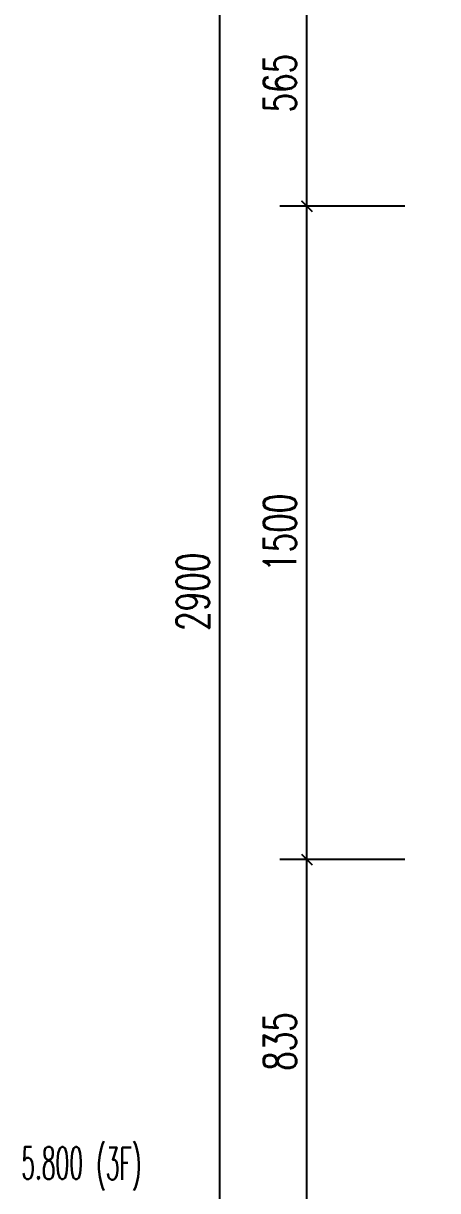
# Model space of a CAD drawing. Extents: x -655480 to 203344, y -294099 to 287156.
# Drawn here: x 148040 to 148991, y 129160 to 131839 of the extents above; entities that cross this region are included whole.
import ezdxf

# ---------------------------------------------------------------- set-up
doc = ezdxf.new("R2010")
doc.units = 0
doc.header["$LTSCALE"] = 1000
doc.layers.get('0').update_dxf_attribs({"linetype": 'CONTINUOUS'})
doc.layers.get('DEFPOINTS').update_dxf_attribs({"linetype": 'CONTINUOUS'})
doc.layers.add('PUB_DIM', color=3, linetype='CONTINUOUS')
doc.layers.add('PUB_TEXT', color=2, linetype='CONTINUOUS')
doc.styles.add('_TCH_DIM', font='SIMPLEX.shx', dxfattribs={"width": 0.7, "bigfont": 'GBCBIG.shx'})
doc.styles.add('_TCH_DIM_T3', font='SIMPLEX', dxfattribs={"width": 0.705882, "bigfont": 'GBCBIG'})
doc.dimstyles.new('_TCH_ARCH&&25', dxfattribs={"dimtxt": 74.375, "dimasz": 25, "dimexe": 62.5, "dimexo": 75, "dimgap": 25, "dimtad": 1, "dimdec": 0, "dimzin": 0, "dimdsep": 46, "dimtxsty": '_TCH_DIM_T3', "dimblk": 'ARCHTICK', "dimcen": 0.09, "dimclrt": 7, "dimazin": 0, "dimtfac": 1, "dimtdec": 0, "dimtix": 1, "dimtmove": 2, "dimatfit": 3, "dimldrblk": 'ARCHTICK', "dimfxl": 1, "dimtolj": 1, "dimtzin": 0, "dimarcsym": 0})

# ---------------------------------------------------------------- blocks, each defined once
blk = doc.blocks.new('_ArchTick')
at = {"color": 0, "linetype": 'ByBlock', "const_width": 0.15}
blk.add_lwpolyline([(-0.5, -0.5), (0.5, 0.5)], dxfattribs=at)
blk = doc.blocks.new('*D3379')
at = {"layer": 'DEFPOINTS', "color": 0, "transparency": 16777216}
for p in [(148691.2, 129919.6), (148991.2, 129919.6), (148991.2, 129084.6)]:
    blk.add_point(p, dxfattribs=at)
at = {"layer": 'PUB_DIM', "color": 0, "lineweight": -2, "transparency": 16777216}
for p, q in [((148916.2, 129919.6), (148628.7, 129919.6)), ((148691.2, 129084.6), (148691.2, 129919.6)), ((148916.2, 129084.6), (148628.7, 129084.6))]:
    blk.add_line(p, q, dxfattribs=at)
at = {"layer": 'PUB_DIM', "color": 0, "lineweight": -2, "transparency": 16777216, "xscale": 25, "yscale": 25, "zscale": 25}
for p, rotation in [((148691.2, 129919.6), 90), ((148691.2, 129084.6), 270)]:
    blk.add_blockref('_ArchTick', p, dxfattribs=dict(at, rotation=rotation))
at = {"layer": 'PUB_DIM', "color": 7, "transparency": 16777216, "insert": (148629.1, 129502.1), "char_height": 74.38, "attachment_point": 5, "rotation": 90, "style": '_TCH_DIM_T3'}
blk.add_mtext('\\A1;835', dxfattribs=at)
blk = doc.blocks.new('*D3380')
at = {"layer": 'DEFPOINTS', "color": 0, "transparency": 16777216}
for p in [(148691.2, 131419.6), (148991.2, 131419.6), (148991.2, 129919.6)]:
    blk.add_point(p, dxfattribs=at)
at = {"layer": 'PUB_DIM', "color": 0, "lineweight": -2, "transparency": 16777216}
for p, q in [((148916.2, 131419.6), (148628.7, 131419.6)), ((148691.2, 129919.6), (148691.2, 131419.6)), ((148916.2, 129919.6), (148628.7, 129919.6))]:
    blk.add_line(p, q, dxfattribs=at)
at = {"layer": 'PUB_DIM', "color": 0, "lineweight": -2, "transparency": 16777216, "xscale": 25, "yscale": 25, "zscale": 25}
for p, rotation in [((148691.2, 131419.6), 90), ((148691.2, 129919.6), 270)]:
    blk.add_blockref('_ArchTick', p, dxfattribs=dict(at, rotation=rotation))
at = {"layer": 'PUB_DIM', "color": 7, "transparency": 16777216, "insert": (148629.1, 130669.6), "char_height": 74.38, "attachment_point": 5, "rotation": 90, "style": '_TCH_DIM_T3'}
blk.add_mtext('\\A1;1500', dxfattribs=at)
blk = doc.blocks.new('*D3381')
at = {"layer": 'DEFPOINTS', "color": 0, "transparency": 16777216}
for p in [(148691.2, 131984.6), (148991.2, 131984.6), (148991.2, 131419.6)]:
    blk.add_point(p, dxfattribs=at)
at = {"layer": 'PUB_DIM', "color": 0, "lineweight": -2, "transparency": 16777216}
for p, q in [((148916.2, 131984.6), (148628.7, 131984.6)), ((148691.2, 131419.6), (148691.2, 131984.6)), ((148916.2, 131419.6), (148628.7, 131419.6))]:
    blk.add_line(p, q, dxfattribs=at)
at = {"layer": 'PUB_DIM', "color": 0, "lineweight": -2, "transparency": 16777216, "xscale": 25, "yscale": 25, "zscale": 25}
for p, rotation in [((148691.2, 131984.6), 90), ((148691.2, 131419.6), 270)]:
    blk.add_blockref('_ArchTick', p, dxfattribs=dict(at, rotation=rotation))
at = {"layer": 'PUB_DIM', "color": 7, "transparency": 16777216, "insert": (148629.1, 131702.1), "char_height": 74.38, "attachment_point": 5, "rotation": 90, "style": '_TCH_DIM_T3'}
blk.add_mtext('\\A1;565', dxfattribs=at)
blk = doc.blocks.new('*D3392')
at = {"layer": 'DEFPOINTS', "color": 0, "transparency": 16777216}
for p in [(148491.2, 131984.6), (148991.2, 131984.6), (148991.2, 129084.6)]:
    blk.add_point(p, dxfattribs=at)
at = {"layer": 'PUB_DIM', "color": 0, "lineweight": -2, "transparency": 16777216}
for p, q in [((148916.2, 131984.6), (148428.7, 131984.6)), ((148491.2, 129084.6), (148491.2, 131984.6)), ((148916.2, 129084.6), (148428.7, 129084.6))]:
    blk.add_line(p, q, dxfattribs=at)
at = {"layer": 'PUB_DIM', "color": 0, "lineweight": -2, "transparency": 16777216, "xscale": 25, "yscale": 25, "zscale": 25}
for p, rotation in [((148491.2, 131984.6), 90), ((148491.2, 129084.6), 270)]:
    blk.add_blockref('_ArchTick', p, dxfattribs=dict(at, rotation=rotation))
at = {"layer": 'PUB_DIM', "color": 7, "transparency": 16777216, "insert": (148429.1, 130534.6), "char_height": 74.38, "attachment_point": 5, "rotation": 90, "style": '_TCH_DIM_T3'}
blk.add_mtext('\\A1;2900', dxfattribs=at)

msp = doc.modelspace()

# ---------------------------------------------------------------- texts
at = {"layer": 'PUB_TEXT', "style": '_TCH_DIM', "width": 0.494118}
for s, p in [('(3F)', (148207.29, 129184.59)), ('5.800', (148035.14, 129185.81))]:
    msp.add_text(s, height=74.375, dxfattribs=at).set_placement(p)

# ---------------------------------------------------------------- dimensions: what is measured, and where the dimension line sits
at = {"layer": 'PUB_DIM'}
for p1, p2, distance, picture, middle in [((148991.24, 129084.56), (148991.24, 131984.56), 500, '*D3392', (148429.05, 130534.56)), ((148991.24, 131419.6), (148991.24, 131984.56), 300, '*D3381', (148629.05, 131702.08)), ((148991.24, 129919.6), (148991.24, 131419.6), 300, '*D3380', (148629.05, 130669.6)), ((148991.24, 129084.56), (148991.24, 129919.6), 300, '*D3379', (148629.05, 129502.08))]:
    dim = msp.add_aligned_dim(p1=p1, p2=p2, distance=distance, dimstyle='_TCH_ARCH&&25', dxfattribs=at)
    dim.commit()
    dim.dimension.update_dxf_attribs({"geometry": picture, "text_midpoint": middle})

doc.saveas('drawing.dxf')
